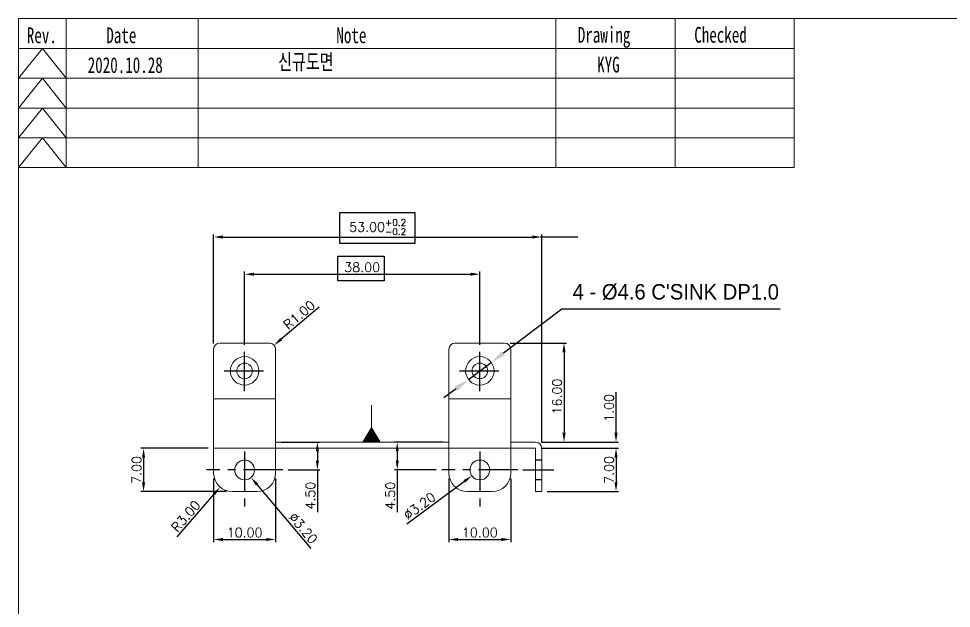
# Model space of a CAD drawing. Header units: millimetres. Extents: x 15 to 865, y 42 to 235.
# Drawn here: x 589 to 739.7, y 139.5 to 234.8 of the extents above; entities that cross this region are included whole.
import ezdxf

# ---------------------------------------------------------------- set-up
doc = ezdxf.new("R2010")
doc.units = ezdxf.units.MM
doc.header["$LTSCALE"] = 0.5
doc.linetypes.add('CENTERX2', pattern=[20.32, 12.7, -2.54, 2.54, -2.54])
doc.linetypes.add('HIDDEN', pattern=[1.905, 1.27, -0.635])
doc.layers.add('4', color=2, linetype='HIDDEN')
doc.layers.add('CENTER', color=1, linetype='CENTERX2')
doc.styles.add('SLDTEXTSTYLE0', font='TXT', dxfattribs={"width": 0.7})
doc.styles.get("Standard").update_dxf_attribs({"font": 'arial.ttf'})
doc.styles.add('USER2', font='SIMPLEX.SHX')
doc.dimstyles.new('BASE60', dxfattribs={"dimscale": 0.6, "dimtxt": 2.5, "dimasz": 2.5, "dimexe": 0.7, "dimexo": 1.5, "dimtad": 1, "dimzin": 1, "dimdsep": 46, "dimtxsty": 'USER2', "dimcen": 0, "dimclrd": 6, "dimclre": 6, "dimclrt": 3, "dimadec": 0, "dimazin": 0, "dimtfac": 1, "dimtofl": 0, "dimtmove": 0, "dimatfit": 3, "dimfxl": 1, "dimtolj": 1, "dimtzin": 0, "dimlwe": -1, "dimarcsym": 0})
doc.dimstyles.new('ISO-25', dxfattribs={"dimtxt": 2.5, "dimasz": 2.5, "dimexe": 1.25, "dimexo": 0.625, "dimtad": 1, "dimtxsty": 'Standard', "dimcen": 2.5, "dimadec": 0, "dimazin": 0, "dimtfac": 1, "dimtmove": 0, "dimatfit": 3, "dimfxl": 1, "dimarcsym": 0})

# ---------------------------------------------------------------- blocks, each defined once
blk = doc.blocks.new('*D153')
at = {"layer": '4', "color": 6, "linetype": 'ByBlock'}
for p, q in [((625.5, 182.06), (625.5, 193.9)), ((663.5, 182.06), (663.5, 193.9))]:
    blk.add_line(p, q, dxfattribs=at)
at = {"layer": '4', "color": 6, "linetype": 'ByBlock', "lineweight": -2}
blk.add_line((627, 193.48), (662, 193.48), dxfattribs=at)
at = {"layer": '4', "color": 6, "linetype": 'ByBlock'}
for points in [[(627, 193.73), (627, 193.23), (625.5, 193.48)], [(662, 193.73), (662, 193.23), (663.5, 193.48)]]:
    blk.add_solid(points, dxfattribs=at)
at = {"layer": 'Defpoints', "color": 0, "linetype": 'ByBlock'}
for p in [(663.5, 193.48), (625.5, 181.16), (663.5, 181.16)]:
    blk.add_point(p, dxfattribs=at)
at = {"layer": '4', "color": 3, "linetype": 'ByBlock', "insert": (644.5, 194.6), "char_height": 1.5, "attachment_point": 5, "style": 'USER2'}
blk.add_mtext('\\A1;38.00', dxfattribs=at)
blk = doc.blocks.new('*D154')
at = {"layer": '4', "color": 6, "linetype": 'ByBlock'}
for p, q in [((673.4, 165.36), (685.92, 165.36)), ((674.4, 158.36), (685.92, 158.36))]:
    blk.add_line(p, q, dxfattribs=at)
at = {"layer": '4', "color": 6, "linetype": 'ByBlock', "lineweight": -2}
blk.add_line((685.5, 163.86), (685.5, 159.86), dxfattribs=at)
at = {"layer": '4', "color": 6, "linetype": 'ByBlock'}
for points in [[(685.25, 163.86), (685.75, 163.86), (685.5, 165.36)], [(685.25, 159.86), (685.75, 159.86), (685.5, 158.36)]]:
    blk.add_solid(points, dxfattribs=at)
at = {"layer": 'Defpoints', "color": 0, "linetype": 'ByBlock'}
for p in [(672.5, 165.36), (673.5, 158.36), (685.5, 158.36)]:
    blk.add_point(p, dxfattribs=at)
at = {"layer": '4', "color": 3, "linetype": 'ByBlock', "insert": (684.38, 161.86), "char_height": 1.5, "attachment_point": 5, "rotation": 90, "style": 'USER2'}
blk.add_mtext('\\A1;7.00', dxfattribs=at)
blk = doc.blocks.new('*D155')
at = {"layer": '4', "color": 6, "linetype": 'ByBlock'}
for p, q in [((668.4, 182.36), (677.52, 182.36)), ((673.4, 166.36), (677.52, 166.36))]:
    blk.add_line(p, q, dxfattribs=at)
at = {"layer": '4', "color": 6, "linetype": 'ByBlock', "lineweight": -2}
blk.add_line((677.1, 180.86), (677.1, 167.86), dxfattribs=at)
at = {"layer": '4', "color": 6, "linetype": 'ByBlock'}
for points in [[(676.85, 180.86), (677.35, 180.86), (677.1, 182.36)], [(676.85, 167.86), (677.35, 167.86), (677.1, 166.36)]]:
    blk.add_solid(points, dxfattribs=at)
at = {"layer": 'Defpoints', "color": 0, "linetype": 'ByBlock'}
for p in [(667.5, 182.36), (672.5, 166.36), (677.1, 166.36)]:
    blk.add_point(p, dxfattribs=at)
at = {"layer": '4', "color": 3, "linetype": 'ByBlock', "insert": (675.97, 173.71), "char_height": 1.5, "attachment_point": 5, "rotation": 90, "style": 'USER2'}
blk.add_mtext('\\A1;16.00', dxfattribs=at)
blk = doc.blocks.new('*D156')
at = {"layer": '4', "color": 6, "linetype": 'ByBlock', "lineweight": -2}
blk.add_line((637.55, 188.16), (631.41, 182.97), dxfattribs=at)
at = {"layer": '4', "color": 6, "linetype": 'ByBlock'}
blk.add_solid([(631.25, 183.17), (631.57, 182.78), (630.27, 182.01)], dxfattribs=at)
at = {"layer": 'Defpoints', "color": 0, "linetype": 'ByBlock'}
for p in [(629.5, 181.36), (630.27, 182.01)]:
    blk.add_point(p, dxfattribs=at)
at = {"layer": '4', "color": 3, "linetype": 'ByBlock', "insert": (634.33, 186.91), "char_height": 1.5, "attachment_point": 5, "rotation": 40.1803, "style": 'USER2'}
blk.add_mtext('\\A1;R1.00', dxfattribs=at)
blk = doc.blocks.new('*D157')
at = {"layer": '4', "color": 6, "linetype": 'ByBlock'}
for p, q in [((620.5, 182.26), (620.5, 199.91)), ((673.5, 166.26), (673.5, 199.91))]:
    blk.add_line(p, q, dxfattribs=at)
at = {"layer": '4', "color": 6, "linetype": 'ByBlock', "lineweight": -2}
blk.add_line((622, 199.49), (672, 199.49), dxfattribs=at)
at = {"layer": '4', "color": 6, "linetype": 'ByBlock'}
for points in [[(622, 199.74), (622, 199.24), (620.5, 199.49)], [(672, 199.74), (672, 199.24), (673.5, 199.49)]]:
    blk.add_solid(points, dxfattribs=at)
at = {"layer": 'Defpoints', "color": 0, "linetype": 'ByBlock'}
for p in [(673.5, 199.49), (620.5, 181.36), (673.5, 165.36)]:
    blk.add_point(p, dxfattribs=at)
at = {"layer": '4', "color": 3, "linetype": 'ByBlock', "insert": (647, 201.09), "char_height": 1.5, "attachment_point": 5, "style": 'USER2'}
blk.add_mtext('\\A1;53.00{\\H0.7x;\\S+0.2^ -0.2;}', dxfattribs=at)
blk = doc.blocks.new('*D158')
at = {"layer": '4', "color": 6, "linetype": 'ByBlock', "lineweight": -2}
for p, q in [((685.5, 167.86), (685.5, 174.4)), ((685.5, 163.86), (685.5, 162.36))]:
    blk.add_line(p, q, dxfattribs=at)
at = {"layer": '4', "color": 6, "linetype": 'ByBlock'}
for p, q in [((673.4, 166.36), (685.92, 166.36)), ((673.4, 165.36), (685.92, 165.36))]:
    blk.add_line(p, q, dxfattribs=at)
for points in [[(685.25, 167.86), (685.75, 167.86), (685.5, 166.36)], [(685.25, 163.86), (685.75, 163.86), (685.5, 165.36)]]:
    blk.add_solid(points, dxfattribs=at)
at = {"layer": 'Defpoints', "color": 0, "linetype": 'ByBlock'}
for p in [(672.5, 166.36), (685.5, 166.36), (672.5, 165.36)]:
    blk.add_point(p, dxfattribs=at)
at = {"layer": '4', "color": 3, "linetype": 'ByBlock', "insert": (684.38, 171.88), "char_height": 1.5, "attachment_point": 5, "rotation": 90, "style": 'USER2'}
blk.add_mtext('\\A1;1.00', dxfattribs=at)
blk = doc.blocks.new('*D159')
at = {"layer": '4', "color": 6, "linetype": 'ByBlock'}
for p, q in [((619.6, 165.36), (608.76, 165.36)), ((622.6, 158.36), (608.76, 158.36))]:
    blk.add_line(p, q, dxfattribs=at)
at = {"layer": '4', "color": 6, "linetype": 'ByBlock', "lineweight": -2}
blk.add_line((609.18, 163.86), (609.18, 159.86), dxfattribs=at)
at = {"layer": '4', "color": 6, "linetype": 'ByBlock'}
for points in [[(608.93, 163.86), (609.43, 163.86), (609.18, 165.36)], [(608.93, 159.86), (609.43, 159.86), (609.18, 158.36)]]:
    blk.add_solid(points, dxfattribs=at)
at = {"layer": 'Defpoints', "color": 0, "linetype": 'ByBlock'}
for p in [(620.5, 165.36), (609.18, 158.36), (623.5, 158.36)]:
    blk.add_point(p, dxfattribs=at)
at = {"layer": '4', "color": 3, "linetype": 'ByBlock', "insert": (608.06, 161.86), "char_height": 1.5, "attachment_point": 5, "rotation": 90, "style": 'USER2'}
blk.add_mtext('\\A1;7.00', dxfattribs=at)
blk = doc.blocks.new('*D160')
at = {"layer": '4', "color": 6, "linetype": 'ByBlock', "lineweight": -2}
blk.add_line((636.27, 149.17), (627.51, 159.5), dxfattribs=at)
at = {"layer": '4', "color": 6, "linetype": 'ByBlock'}
blk.add_solid([(627.7, 159.66), (627.32, 159.34), (626.54, 160.64)], dxfattribs=at)
at = {"layer": 'Defpoints', "color": 0, "linetype": 'ByBlock'}
for p in [(624.47, 163.08), (626.54, 160.64)]:
    blk.add_point(p, dxfattribs=at)
at = {"layer": '4', "color": 3, "linetype": 'ByBlock', "insert": (634.97, 152.44), "char_height": 1.5, "attachment_point": 5, "rotation": 310.3123, "style": 'USER2'}
blk.add_mtext('\\A1;∅3.20', dxfattribs=at)
blk = doc.blocks.new('*D161')
at = {"layer": '4', "color": 6, "linetype": 'ByBlock', "lineweight": -2}
blk.add_line((651.73, 153.15), (661.01, 160.02), dxfattribs=at)
at = {"layer": '4', "color": 6, "linetype": 'ByBlock'}
blk.add_solid([(660.86, 160.22), (661.16, 159.82), (662.22, 160.91)], dxfattribs=at)
at = {"layer": 'Defpoints', "color": 0, "linetype": 'ByBlock'}
for p in [(664.79, 162.81), (662.22, 160.91)]:
    blk.add_point(p, dxfattribs=at)
at = {"layer": '4', "color": 3, "linetype": 'ByBlock', "insert": (653.75, 156.04), "char_height": 1.5, "attachment_point": 5, "rotation": 36.5099, "style": 'USER2'}
blk.add_mtext('\\A1;∅3.20', dxfattribs=at)
blk = doc.blocks.new('*D162')
at = {"layer": '4', "color": 6, "linetype": 'ByBlock'}
for p, q in [((658.5, 160.46), (658.5, 150.2)), ((668.5, 160.46), (668.5, 150.2))]:
    blk.add_line(p, q, dxfattribs=at)
at = {"layer": '4', "color": 6, "linetype": 'ByBlock', "lineweight": -2}
blk.add_line((660, 150.62), (667, 150.62), dxfattribs=at)
at = {"layer": '4', "color": 6, "linetype": 'ByBlock'}
for points in [[(660, 150.87), (660, 150.37), (658.5, 150.62)], [(667, 150.87), (667, 150.37), (668.5, 150.62)]]:
    blk.add_solid(points, dxfattribs=at)
at = {"layer": 'Defpoints', "color": 0, "linetype": 'ByBlock'}
for p in [(658.5, 161.36), (668.5, 161.36), (668.5, 150.62)]:
    blk.add_point(p, dxfattribs=at)
at = {"layer": '4', "color": 3, "linetype": 'ByBlock', "insert": (663.5, 151.75), "char_height": 1.5, "attachment_point": 5, "style": 'USER2'}
blk.add_mtext('\\A1;10.00', dxfattribs=at)
blk = doc.blocks.new('*D163')
at = {"layer": '4', "color": 6, "linetype": 'ByBlock'}
for p, q in [((620.5, 160.46), (620.5, 150.2)), ((630.5, 160.46), (630.5, 150.2))]:
    blk.add_line(p, q, dxfattribs=at)
at = {"layer": '4', "color": 6, "linetype": 'ByBlock', "lineweight": -2}
blk.add_line((622, 150.62), (629, 150.62), dxfattribs=at)
at = {"layer": '4', "color": 6, "linetype": 'ByBlock'}
for points in [[(622, 150.87), (622, 150.37), (620.5, 150.62)], [(629, 150.87), (629, 150.37), (630.5, 150.62)]]:
    blk.add_solid(points, dxfattribs=at)
at = {"layer": 'Defpoints', "color": 0, "linetype": 'ByBlock'}
for p in [(620.5, 161.36), (630.5, 161.36), (630.5, 150.62)]:
    blk.add_point(p, dxfattribs=at)
at = {"layer": '4', "color": 3, "linetype": 'ByBlock', "insert": (625.5, 151.75), "char_height": 1.5, "attachment_point": 5, "style": 'USER2'}
blk.add_mtext('\\A1;10.00', dxfattribs=at)
blk = doc.blocks.new('*D164')
at = {"layer": '4', "color": 6, "linetype": 'ByBlock', "lineweight": -2}
blk.add_line((614.62, 151.07), (620.56, 157.96), dxfattribs=at)
at = {"layer": '4', "color": 6, "linetype": 'ByBlock'}
blk.add_solid([(620.37, 158.12), (620.75, 157.79), (621.54, 159.09)], dxfattribs=at)
at = {"layer": 'Defpoints', "color": 0, "linetype": 'ByBlock'}
for p in [(623.5, 161.36), (621.54, 159.09)]:
    blk.add_point(p, dxfattribs=at)
at = {"layer": '4', "color": 3, "linetype": 'ByBlock', "insert": (616, 154.39), "char_height": 1.5, "attachment_point": 5, "rotation": 49.198, "style": 'USER2'}
blk.add_mtext('\\A1;R3.00', dxfattribs=at)
blk = doc.blocks.new('*D165')
at = {"layer": '4', "color": 6, "linetype": 'ByBlock'}
for p, q in [((631.4, 166.36), (637.68, 166.36)), ((632.56, 161.86), (637.68, 161.86))]:
    blk.add_line(p, q, dxfattribs=at)
at = {"layer": '4', "color": 6, "linetype": 'ByBlock', "lineweight": -2}
for p, q in [((637.26, 164.86), (637.26, 163.36)), ((637.26, 161.86), (637.26, 155.04))]:
    blk.add_line(p, q, dxfattribs=at)
at = {"layer": '4', "color": 6, "linetype": 'ByBlock'}
for points in [[(637.01, 164.86), (637.51, 164.86), (637.26, 166.36)], [(637.01, 163.36), (637.51, 163.36), (637.26, 161.86)]]:
    blk.add_solid(points, dxfattribs=at)
at = {"layer": 'Defpoints', "color": 0, "linetype": 'ByBlock'}
for p in [(630.5, 166.36), (631.66, 161.86), (637.26, 161.86)]:
    blk.add_point(p, dxfattribs=at)
at = {"layer": '4', "color": 3, "linetype": 'ByBlock', "insert": (636.13, 157.7), "char_height": 1.5, "attachment_point": 5, "rotation": 90, "style": 'USER2'}
blk.add_mtext('\\A1;4.50', dxfattribs=at)
blk = doc.blocks.new('*D166')
at = {"layer": '4', "color": 6, "linetype": 'ByBlock'}
for p, q in [((657.6, 166.36), (649.74, 166.36)), ((656.44, 161.86), (649.74, 161.86))]:
    blk.add_line(p, q, dxfattribs=at)
at = {"layer": '4', "color": 6, "linetype": 'ByBlock', "lineweight": -2}
for p, q in [((650.16, 164.86), (650.16, 163.36)), ((650.16, 161.86), (650.16, 155.04))]:
    blk.add_line(p, q, dxfattribs=at)
at = {"layer": '4', "color": 6, "linetype": 'ByBlock'}
for points in [[(649.91, 164.86), (650.41, 164.86), (650.16, 166.36)], [(649.91, 163.36), (650.41, 163.36), (650.16, 161.86)]]:
    blk.add_solid(points, dxfattribs=at)
at = {"layer": 'Defpoints', "color": 0, "linetype": 'ByBlock'}
for p in [(658.5, 166.36), (650.16, 161.86), (657.34, 161.86)]:
    blk.add_point(p, dxfattribs=at)
at = {"layer": '4', "color": 3, "linetype": 'ByBlock', "insert": (649.03, 157.7), "char_height": 1.5, "attachment_point": 5, "rotation": 90, "style": 'USER2'}
blk.add_mtext('\\A1;4.50', dxfattribs=at)
blk = doc.blocks.new('*D167')
at = {"color": 1, "lineweight": -2}
for p, q in [((676.77, 187.81), (667.34, 180.74)), ((712.01, 187.81), (676.77, 187.81)), ((661.66, 176.48), (665.34, 179.24)), ((659.66, 174.98), (657.66, 173.48))]:
    blk.add_line(p, q, dxfattribs=at)
at = {"color": 1}
for points in [[(667.09, 181.07), (667.59, 180.41), (665.34, 179.24)], [(659.41, 175.32), (659.91, 174.65), (661.66, 176.48)]]:
    blk.add_solid(points, dxfattribs=at)
at = {"layer": 'Defpoints', "color": 0}
for p in [(665.34, 179.24), (661.66, 176.48)]:
    blk.add_point(p, dxfattribs=at)
at = {"color": 2, "insert": (695.15, 190.59), "char_height": 2.5, "attachment_point": 5}
blk.add_mtext("{\\fMS PGothic|b0|i0|c129|p34;4 - %%C4.6 C'SINK DP1.0}", dxfattribs=at)

msp = doc.modelspace()

# ---------------------------------------------------------------- linework, layer by layer
at = {"color": 6, "lineweight": 9}
for p, q in [((865.277, 234.77), (589.004, 234.77)), ((589.004, 234.77), (589.004, 42.245)), ((596.705, 234.77), (596.705, 210.704)), ((618.025, 234.77), (618.025, 210.704)), ((675.782, 234.77), (675.782, 210.704)), ((695.034, 234.77), (695.034, 210.704)), ((714.287, 234.77), (714.287, 210.704)), ((589.004, 225.143), (592.855, 229.957)), ((589.004, 229.957), (714.287, 229.957)), ((592.855, 229.957), (596.705, 225.143)), ((589.004, 220.33), (592.855, 225.143)), ((589.004, 225.143), (714.287, 225.143)), ((592.855, 225.143), (596.705, 220.33)), ((714.287, 220.33), (589.004, 220.33)), ((589.004, 215.517), (592.855, 220.33)), ((592.855, 220.33), (596.705, 215.517)), ((714.287, 215.517), (589.004, 215.517)), ((589.004, 210.704), (592.855, 215.517)), ((592.855, 215.517), (596.705, 210.704)), ((714.287, 210.704), (589.004, 210.704)), ((646.001, 172.339), (646.001, 166.362))]:
    msp.add_line(p, q, dxfattribs=at)
at = {"color": 7, "linetype": 'Continuous', "lineweight": 15}
for p, q in [((629.502, 182.362), (621.502, 182.362)), ((667.502, 182.362), (659.502, 182.362)), ((620.502, 181.362), (620.502, 161.362)), ((630.502, 166.362), (630.502, 181.362)), ((658.502, 181.362), (658.502, 166.362)), ((668.502, 166.362), (668.502, 181.362)), ((630.502, 173.362), (620.502, 173.362)), ((668.502, 173.362), (658.502, 173.362)), ((630.502, 166.362), (658.502, 166.362)), ((630.502, 161.362), (630.502, 166.362)), ((658.502, 166.362), (658.502, 161.362)), ((668.502, 166.362), (672.502, 166.362)), ((668.502, 161.362), (668.502, 166.362)), ((620.502, 165.362), (672.502, 165.362)), ((672.502, 158.362), (672.502, 165.362)), ((673.502, 158.362), (673.502, 165.362)), ((627.502, 158.362), (623.502, 158.362)), ((665.502, 158.362), (661.502, 158.362)), ((673.502, 158.362), (672.502, 158.362))]:
    msp.add_line(p, q, dxfattribs=at)
at = {"color": 6, "lineweight": 9}
msp.add_lwpolyline([(646.001, 168.862, 0, 3, 0), (646.001, 166.362, 3, 3, 0)], format="xyseb", dxfattribs=at)
at = {"color": 7, "linetype": 'Continuous', "lineweight": 15}
for centre, radius in [((625.502, 177.862), 2.3), ((663.502, 177.862), 2.3), ((625.502, 177.862), 1.264), ((663.502, 177.862), 1.264), ((625.502, 161.862), 1.6), ((663.502, 161.862), 1.6)]:
    msp.add_circle(centre, radius, dxfattribs=at)
for centre, radius, start, end in [((617.502, 181.362), 3, 0, 0), ((621.502, 181.362), 1, 90, 180), ((629.502, 181.362), 1, 0, 90), ((659.502, 181.362), 1, 90, 180), ((667.502, 181.362), 1, 0, 90), ((672.502, 165.362), 1, 0, 90), ((623.502, 161.362), 3, 180, 270), ((627.502, 161.362), 3, 270, 0), ((661.502, 161.362), 3, 180, 270), ((665.502, 161.362), 3, 270, 0)]:
    msp.add_arc(centre, radius, start, end, dxfattribs=at)
at = {"layer": '4', "color": 6, "linetype": 'ByBlock'}
msp.add_line((679.31, 199.486), (673.287, 199.486), dxfattribs=at)
at = {"layer": '4', "color": 2, "linetype": 'ByBlock'}
for p, q in [((673.502, 163.462), (672.502, 163.462)), ((673.502, 160.262), (672.502, 160.262))]:
    msp.add_line(p, q, dxfattribs=at)
at = {"layer": '4', "color": 6, "linetype": 'ByBlock'}
for points in [[(640.862, 203.474), (653.004, 203.474), (653.004, 198.426), (640.862, 198.426)], [(640.539, 196.407), (648.074, 196.407), (648.074, 192.424), (640.539, 192.424)]]:
    msp.add_lwpolyline(points, close=True, dxfattribs=at)
at = {"layer": 'CENTER'}
for p, q in [((625.502, 174.562), (625.502, 181.162)), ((663.502, 174.562), (663.502, 181.162)), ((622.202, 177.862), (629.347, 177.862)), ((660.202, 177.862), (667.347, 177.862)), ((625.502, 164.858), (625.502, 155.705)), ((663.502, 164.858), (663.502, 155.705)), ((631.659, 161.862), (619.345, 161.862)), ((669.659, 161.862), (657.345, 161.862)), ((670.473, 161.862), (675.446, 161.862))]:
    msp.add_line(p, q, dxfattribs=at)

# ---------------------------------------------------------------- texts
at = {"color": 6, "lineweight": 9, "char_height": 2.5469, "attachment_point": 1, "style": 'SLDTEXTSTYLE0'}
for s, insert in [('Drawing', (679.327, 233.432)), ('Checked', (698.142, 233.432)), ('Rev.', (590.318, 233.355)), ('Date', (603.168, 233.355)), ('Note', (640.327, 233.355))]:
    msp.add_mtext(s, dxfattribs=dict(at, insert=insert))
at = {"color": 2, "lineweight": 9, "attachment_point": 1, "style": 'SLDTEXTSTYLE0'}
for s, insert, char_height in [('{\\fGulim|b0|i0|c129|p50;신규도면}', (630.926, 229.077), 2.54694), ('2020.10.28', (600.158, 228.542), 2.5469), ('KYG', (682.457, 228.618), 2.5469)]:
    msp.add_mtext(s, dxfattribs=dict(at, insert=insert, char_height=char_height))

# ---------------------------------------------------------------- dimensions: what is measured, and where the dimension line sits
dim = msp.add_diameter_dim_2p(p1=(661.661, 176.482), p2=(665.342, 179.241), text="{\\fMS PGothic|b0|i0|c129|p34;4 - %%C4.6 C'SINK DP1.0}", dimstyle='ISO-25', override={"dimexe": 1, "dimexo": 1, "dimgap": 1.524, "dimtih": 1, "dimtoh": 1, "dimzin": 0, "dimdsep": 46, "dimclrd": 1, "dimclre": 1, "dimclrt": 2, "dimadec": 2, "dimfxl": 1.5, "dimtzin": 0})
dim.commit()
dim.dimension.update_dxf_attribs({"geometry": '*D167', "text_midpoint": (695.153, 187.809), "dimtype": 163})
at = {"layer": '4', "color": 6, "linetype": 'ByBlock'}
dim = msp.add_linear_dim(base=(673.502, 199.486), p1=(620.502, 181.362), p2=(673.502, 165.362), text='<>{\\H0.7x;\\S+0.2^ -0.2;}', dimstyle='BASE60', override={"dimarcsym": 1}, dxfattribs=at)
dim.commit()
dim.dimension.update_dxf_attribs({"geometry": '*D157', "text_midpoint": (647.002, 201.086)})
for base, p1, p2, picture, middle in [((663.502, 193.478), (625.502, 181.162), (663.502, 181.162), '*D153', (644.502, 194.603)), ((630.502, 150.623), (620.502, 161.362), (630.502, 161.362), '*D163', (625.502, 151.748)), ((668.502, 150.623), (658.502, 161.362), (668.502, 161.362), '*D162', (663.502, 151.748))]:
    dim = msp.add_linear_dim(base=base, p1=p1, p2=p2, dimstyle='BASE60', override={"dimarcsym": 1}, dxfattribs=at)
    dim.commit()
    dim.dimension.update_dxf_attribs({"geometry": picture, "text_midpoint": middle})
dim = msp.add_radius_dim(center=(629.502, 181.362), mpoint=(630.266, 182.007), dimstyle='BASE60', override={"dimarcsym": 1}, dxfattribs=at)
dim.commit()
dim.dimension.update_dxf_attribs({"geometry": '*D156', "text_midpoint": (634.329, 186.91)})
dim = msp.add_linear_dim(base=(677.099, 166.362), p1=(667.502, 182.362), p2=(672.502, 166.362), angle=90, dimstyle='BASE60', override={"dimarcsym": 1}, dxfattribs=at)
dim.commit()
dim.dimension.update_dxf_attribs({"geometry": '*D155', "text_midpoint": (677.099, 173.71), "dimtype": 160})
for base, p1, p2, picture, middle in [((685.502, 166.362), (672.502, 165.362), (672.502, 166.362), '*D158', (684.377, 171.879)), ((637.256, 161.862), (630.502, 166.362), (631.659, 161.862), '*D165', (636.131, 157.701)), ((650.156, 161.862), (658.502, 166.362), (657.345, 161.862), '*D166', (649.031, 157.701)), ((609.183, 158.362), (620.502, 165.362), (623.502, 158.362), '*D159', (608.058, 161.862)), ((685.502, 158.362), (672.502, 165.362), (673.502, 158.362), '*D154', (684.377, 161.862))]:
    dim = msp.add_linear_dim(base=base, p1=p1, p2=p2, angle=90, dimstyle='BASE60', override={"dimarcsym": 1}, dxfattribs=at)
    dim.commit()
    dim.dimension.update_dxf_attribs({"geometry": picture, "text_midpoint": middle})
for p1, p2, picture, middle in [((624.466, 163.082), (626.537, 160.641), '*D160', (634.111, 151.714)), ((664.788, 162.813), (662.216, 160.91), '*D161', (654.417, 155.137))]:
    dim = msp.add_diameter_dim_2p(p1=p1, p2=p2, dimstyle='BASE60', override={"dimarcsym": 1}, dxfattribs=at)
    dim.commit()
    dim.dimension.update_dxf_attribs({"geometry": picture, "text_midpoint": middle, "dimtype": 163})
dim = msp.add_radius_dim(center=(623.502, 161.362), mpoint=(621.541, 159.091), dimstyle='BASE60', override={"dimarcsym": 1}, dxfattribs=at)
dim.commit()
dim.dimension.update_dxf_attribs({"geometry": '*D164', "text_midpoint": (616.847, 153.653), "dimtype": 164})

doc.saveas('drawing.dxf')
